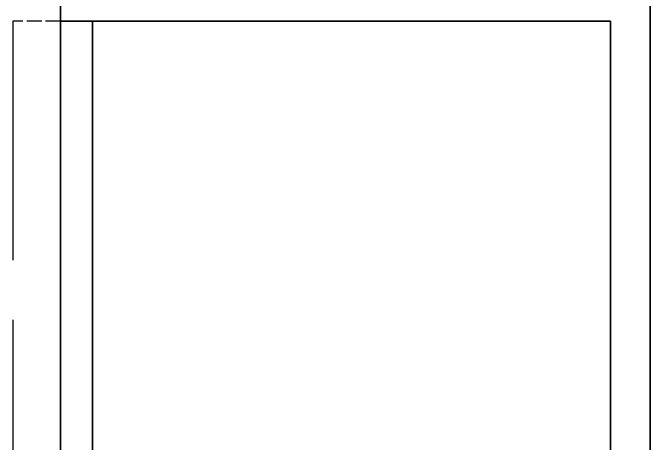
# Model space of a CAD drawing. Header units: millimetres. Extents: x 200 to 5740, y 200 to 4000.
# Drawn here: x 1994.4 to 2154.4, y 3444.5 to 3552.6 of the extents above; entities that cross this region are included whole.
import ezdxf

# ---------------------------------------------------------------- set-up
doc = ezdxf.new("R2010")
doc.units = ezdxf.units.MM
doc.header["$LTSCALE"] = 20
doc.linetypes.add('DASHED', pattern=[0.2067, 0.1654, -0.0413])
doc.layers.add('可見 (ISO)', color=7, linetype='Continuous', lineweight=35)
doc.layers.add('隱藏 (ISO)', color=7, linetype='DASHED', lineweight=25)

msp = doc.modelspace()

# ---------------------------------------------------------------- linework, layer by layer
at = {"layer": '可見 (ISO)'}
for p, q in [((2006.388, 3658.502), (2006.388, 3088.502)), ((2154.388, 3654.502), (2154.388, 3092.502)), ((2014.388, 3550.502), (2006.388, 3550.502)), ((2014.388, 3550.502), (2144.388, 3550.502)), ((2014.388, 3100.502), (2014.388, 3550.502)), ((2144.388, 3550.502), (2144.388, 3100.502))]:
    msp.add_line(p, q, dxfattribs=at)
at = {"layer": '隱藏 (ISO)', "ltscale": 1.142718}
msp.add_line((2006.388, 3550.502), (1994.388, 3550.502), dxfattribs=at)
at = {"layer": '隱藏 (ISO)', "ltscale": 18.142235}
msp.add_line((1994.388, 3550.502), (1994.388, 3100.502), dxfattribs=at)

doc.saveas('drawing.dxf')
